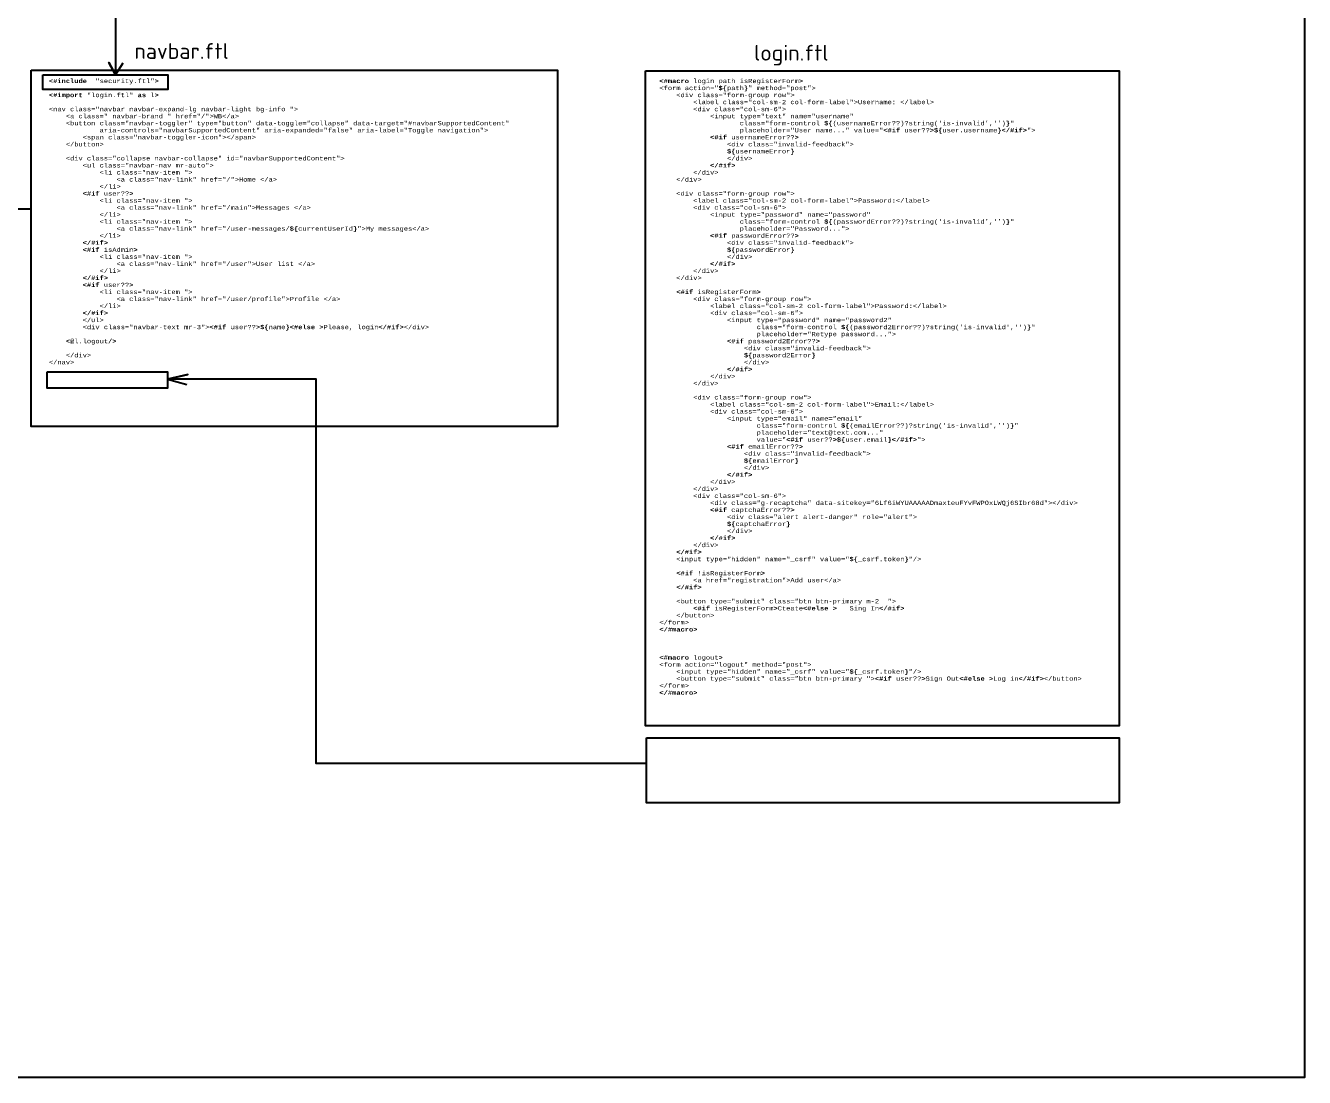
# Model space of a CAD drawing. Header units: millimetres. Extents: x 5823 to 8280, y 2612 to 3787.
# Drawn here: x 7711 to 8280, y 2815 to 3282 of the extents above; entities that cross this region are included whole.
import ezdxf

# ---------------------------------------------------------------- set-up
doc = ezdxf.new("R2010")
doc.units = ezdxf.units.MM
doc.styles.get("Standard").update_dxf_attribs({"font": 'arial.ttf'})

msp = doc.modelspace()

# ---------------------------------------------------------------- linework, layer by layer
at = {"color": 4, "lineweight": 30}
msp.add_lwpolyline([(7065.88, 3738.43), (8279.92, 3738.43), (8279.92, 2814.83), (7065.88, 2814.83)], close=True, dxfattribs=at)
at = {"color": 2, "lineweight": 30}
msp.add_lwpolyline([(8131.31, 3302.73), (8131.31, 3290.2), (7751.15, 3290.2), (7751.15, 3260.53), (7748.14, 3266.08), (7751.15, 3260.53), (7754.48, 3265.81)], dxfattribs=at)
at = {"color": 1, "lineweight": 30}
msp.add_lwpolyline([(7713.56, 3262.59), (7947.75, 3262.59), (7947.75, 3104.14), (7713.56, 3104.14)], close=True, dxfattribs=at)
at = {"color": 2, "lineweight": 30}
msp.add_lwpolyline([(7718.81, 3260.53), (7774.36, 3260.53), (7774.36, 3253.95), (7718.81, 3253.95)], close=True, dxfattribs=at)
at = {"color": 6, "lineweight": 30}
for points in [[(7986.9, 3262.37), (8197.45, 3262.37), (8197.45, 2971.18), (7986.9, 2971.18)], [(7720.64, 3128.44), (7774.18, 3128.44), (7774.18, 3121.26), (7720.64, 3121.26)], [(7987.28, 2965.8), (8197.45, 2965.8), (8197.45, 2936.93), (7987.28, 2936.93)]]:
    msp.add_lwpolyline(points, close=True, dxfattribs=at)
at = {"color": 1, "lineweight": 30}
msp.add_lwpolyline([(7713.56, 3200.78), (7513.69, 3200.78), (7522.25, 3203.63), (7513.69, 3200.78), (7522.42, 3197.88)], dxfattribs=at)
at = {"color": 6, "lineweight": 30}
msp.add_lwpolyline([(7987.28, 2954.31), (7840.39, 2954.31), (7840.39, 3125.3), (7840.39, 3125.3), (7840.39, 3125.3), (7774.18, 3125.3), (7783.29, 3127.39), (7774.18, 3125.3), (7782.75, 3122.81)], dxfattribs=at)

# ---------------------------------------------------------------- texts
at = {"attachment_point": 1}
for s, width, insert, char_height in [('{\\fISOCPEUR|b0|i0|c0|p34;navbar.ftl}', 101.5882, (7759.54, 3274.63), 7), ('{\\fISOCPEUR|b0|i0|c0|p34;login.ftl}', 101.5882, (8035.15, 3273.86), 7), ('{\\fCourier New|b1|i0|c204|p49;\\H0.75x;\\C23;\\c3307724;<#include  \\fCourier New|b0|i0|c204|p49;\\C75;\\c5867370;"security.ftl"\\fCourier New|b1|i0|c204|p49;\\C23;\\c3307724;>\\fCourier New|b1|i0|c0|p49;\\P\\fCourier New|b1|i0|c204|p49;^J<#import \\fCourier New|b0|i0|c204|p49;\\C75;\\c5867370;"login.ftl" \\fCourier New|b1|i0|c204|p49;\\C23;\\c3307724;as \\fCourier New|b0|i0|c204|p49;\\C9;\\c13023145;l\\fCourier New|b1|i0|c204|p49;\\C23;\\c3307724;>^J^J\\fCourier New|b0|i0|c204|p49;\\C43;\\c6995944;<nav \\C9;\\c12237498;class=\\C73;\\c6406821;"navbar navbar-expand-lg navbar-light bg-info "\\C43;\\c6995944;>^J    <a \\C9;\\c12237498;class=\\C73;\\c6406821;" navbar-brand " \\C9;\\c12237498;href=\\C73;\\c6406821;"/"\\C43;\\c6995944;>\\C9;\\c13023145;WB\\C43;\\c6995944;</a>^J    <button \\C9;\\c12237498;class=\\C73;\\c6406821;"navbar-toggler" \\C9;\\c12237498;type=\\C73;\\c6406821;"button" \\C9;\\c12237498;data-toggle=\\C73;\\c6406821;"collapse" \\C9;\\c12237498;data-target=\\C73;\\c6406821;"#navbarSupportedContent"^J            \\C9;\\c12237498;aria-controls=\\C73;\\c6406821;"navbarSupportedContent" \\C9;\\c12237498;aria-expanded=\\C73;\\c6406821;"false" \\C9;\\c12237498;aria-label=\\C73;\\c6406821;"Toggle navigation"\\C43;\\c6995944;>^J        <span \\C9;\\c12237498;class=\\C73;\\c6406821;"navbar-toggler-icon"\\C43;\\c6995944;></span>^J    </button>^J^J    <div \\C9;\\c12237498;class=\\C73;\\c6406821;"collapse navbar-collapse" \\C9;\\c12237498;id=\\C73;\\c6406821;"navbarSupportedContent"\\C43;\\c6995944;>^J        <ul \\C9;\\c12237498;class=\\C73;\\c6406821;"navbar-nav mr-auto"\\C43;\\c6995944;>^J            <li \\C9;\\c12237498;class=\\C73;\\c6406821;"nav-item "\\C43;\\c6995944;>^J                <a \\C9;\\c12237498;class=\\C73;\\c6406821;"nav-link" \\C9;\\c12237498;href=\\C73;\\c6406821;"/"\\C43;\\c6995944;>\\C9;\\c13023145;Home \\C43;\\c6995944;</a>^J            </li>^J        \\fCourier New|b1|i0|c204|p49;\\C23;\\c3307724;<#if \\fCourier New|b0|i0|c204|p49;\\C9;\\c13023145;user\\C153;\\c12293992;??\\fCourier New|b1|i0|c204|p49;\\C23;\\c3307724;>^J            \\fCourier New|b0|i0|c204|p49;\\C43;\\c6995944;<li \\C9;\\c12237498;class=\\C73;\\c6406821;"nav-item "\\C43;\\c6995944;>^J                <a \\C9;\\c12237498;class=\\C73;\\c6406821;"nav-link" \\C9;\\c12237498;href=\\C73;\\c6406821;"/main"\\C43;\\c6995944;>\\C9;\\c13023145;Messages \\C43;\\c6995944;</a>^J            </li>^J            <li \\C9;\\c12237498;class=\\C73;\\c6406821;"nav-item "\\C43;\\c6995944;>^J                <a \\C9;\\c12237498;class=\\C73;\\c6406821;"nav-link" \\C9;\\c12237498;href=\\C73;\\c6406821;"/user-messages/\\fCourier New|b1|i0|c204|p49;\\C23;\\c3307724;$\\{\\fCourier New|b0|i0|c204|p49;\\C9;\\c13023145;currentUserId\\fCourier New|b1|i0|c204|p49;\\C23;\\c3307724;\\}\\fCourier New|b0|i0|c204|p49;\\C73;\\c6406821;"\\C43;\\c6995944;>\\C9;\\c13023145;My messages\\C43;\\c6995944;</a>^J            </li>^J        \\fCourier New|b1|i0|c204|p49;\\C23;\\c3307724;</#if>^J        <#if \\fCourier New|b0|i0|c204|p49;\\C9;\\c13023145;isAdmin\\fCourier New|b1|i0|c204|p49;\\C23;\\c3307724;>^J            \\fCourier New|b0|i0|c204|p49;\\C43;\\c6995944;<li \\C9;\\c12237498;class=\\C73;\\c6406821;"nav-item "\\C43;\\c6995944;>^J                <a \\C9;\\c12237498;class=\\C73;\\c6406821;"nav-link" \\C9;\\c12237498;href=\\C73;\\c6406821;"/user"\\C43;\\c6995944;>\\C9;\\c13023145;User list \\C43;\\c6995944;</a>^J            </li>^J        \\fCourier New|b1|i0|c204|p49;\\C23;\\c3307724;</#if>^J        <#if \\fCourier New|b0|i0|c204|p49;\\C9;\\c13023145;user\\C153;\\c12293992;??\\fCourier New|b1|i0|c204|p49;\\C23;\\c3307724;>^J            \\fCourier New|b0|i0|c204|p49;\\C43;\\c6995944;<li \\C9;\\c12237498;class=\\C73;\\c6406821;"nav-item "\\C43;\\c6995944;>^J                <a \\C9;\\c12237498;class=\\C73;\\c6406821;"nav-link" \\C9;\\c12237498;href=\\C73;\\c6406821;"/user/profile"\\C43;\\c6995944;>\\C9;\\c13023145;Profile \\C43;\\c6995944;</a>^J            </li>^J        \\fCourier New|b1|i0|c204|p49;\\C23;\\c3307724;</#if>^J        \\fCourier New|b0|i0|c204|p49;\\C43;\\c6995944;</ul>^J        <div \\C9;\\c12237498;class=\\C73;\\c6406821;"navbar-text mr-3"\\C43;\\c6995944;>\\fCourier New|b1|i0|c204|p49;\\C23;\\c3307724;<#if \\fCourier New|b0|i0|c204|p49;\\C9;\\c13023145;user\\C153;\\c12293992;??\\fCourier New|b1|i0|c204|p49;\\C23;\\c3307724;>$\\{\\fCourier New|b0|i0|c204|p49;\\C9;\\c13023145;name\\fCourier New|b1|i0|c204|p49;\\C23;\\c3307724;\\}<#else >\\fCourier New|b0|i0|c204|p49;\\C9;\\c13023145;Please, login\\fCourier New|b1|i0|c204|p49;\\C23;\\c3307724;</#if>\\fCourier New|b0|i0|c204|p49;\\C43;\\c6995944;</div>\\fCourier New|b0|i0|c0|p49;\\P\\fCourier New|b0|i0|c204|p49;^J    \\fCourier New|b1|i0|c204|p49;\\C23;\\c3307724;<@\\fCourier New|b0|i0|c204|p49;\\C9;\\c13023145;l.logout\\fCourier New|b1|i0|c204|p49;\\C23;\\c3307724;/>\\fCourier New|b1|i0|c0|p49;\\P\\fCourier New|b1|i0|c204|p49;^J    \\fCourier New|b0|i0|c204|p49;\\C43;\\c6995944;</div>^J</nav>}', 268.3818, (7721.48, 3258.74), 2.5), ('{\\fCourier New|b1|i0|c204|p49;\\H0.75x;\\C23;\\c3307724;<#macro \\fCourier New|b0|i0|c204|p49;\\C9;\\c13023145;login path isRegisterForm\\fCourier New|b1|i0|c204|p49;\\C23;\\c3307724;>^J\\fCourier New|b0|i0|c204|p49;\\C43;\\c6995944;<form \\C9;\\c12237498;action=\\C73;\\c6406821;"\\fCourier New|b1|i0|c204|p49;\\C23;\\c3307724;$\\{\\fCourier New|b0|i0|c204|p49;\\C9;\\c13023145;path\\fCourier New|b1|i0|c204|p49;\\C23;\\c3307724;\\}\\fCourier New|b0|i0|c204|p49;\\C73;\\c6406821;" \\C9;\\c12237498;method=\\C73;\\c6406821;"post"\\C43;\\c6995944;>^J    <div \\C9;\\c12237498;class=\\C73;\\c6406821;"form-group row"\\C43;\\c6995944;>^J        <label \\C9;\\c12237498;class=\\C73;\\c6406821;"col-sm-2 col-form-label"\\C43;\\c6995944;>\\C9;\\c13023145;Username: \\C43;\\c6995944;</label>^J        <div \\C9;\\c12237498;class=\\C73;\\c6406821;"col-sm-6"\\C43;\\c6995944;>^J            <input \\C9;\\c12237498;type=\\C73;\\c6406821;"text" \\C9;\\c12237498;name=\\C73;\\c6406821;"username"^J                   \\C9;\\c12237498;class=\\C73;\\c6406821;"form-control \\fCourier New|b1|i0|c204|p49;\\C23;\\c3307724;$\\{\\fCourier New|b0|i0|c204|p49;\\C9;\\c13023145;(usernameError\\C153;\\c12293992;??\\C9;\\c13023145;)\\C153;\\c12293992;?\\C9;\\c13023145;string(\\C75;\\c5867370;\'is-invalid\'\\C23;\\c3307724;,\\C75;\\c5867370;\'\'\\C9;\\c13023145;)\\fCourier New|b1|i0|c204|p49;\\C23;\\c3307724;\\}\\fCourier New|b0|i0|c204|p49;\\C73;\\c6406821;"^J                   \\C9;\\c12237498;placeholder=\\C73;\\c6406821;"User name..." \\C9;\\c12237498;value=\\C73;\\c6406821;"\\fCourier New|b1|i0|c204|p49;\\C23;\\c3307724;<#if \\fCourier New|b0|i0|c204|p49;\\C9;\\c13023145;user\\C153;\\c12293992;??\\fCourier New|b1|i0|c204|p49;\\C23;\\c3307724;>$\\{\\fCourier New|b0|i0|c204|p49;\\C9;\\c13023145;user.username\\fCourier New|b1|i0|c204|p49;\\C23;\\c3307724;\\}</#if>\\fCourier New|b0|i0|c204|p49;\\C73;\\c6406821;"\\C43;\\c6995944;>^J            \\fCourier New|b1|i0|c204|p49;\\C23;\\c3307724;<#if \\fCourier New|b0|i0|c204|p49;\\C9;\\c13023145;usernameError\\C153;\\c12293992;??\\fCourier New|b1|i0|c204|p49;\\C23;\\c3307724;>^J                \\fCourier New|b0|i0|c204|p49;\\C43;\\c6995944;<div \\C9;\\c12237498;class=\\C73;\\c6406821;"invalid-feedback"\\C43;\\c6995944;>^J                \\fCourier New|b1|i0|c204|p49;\\C23;\\c3307724;$\\{\\fCourier New|b0|i0|c204|p49;\\C9;\\c13023145;usernameError\\fCourier New|b1|i0|c204|p49;\\C23;\\c3307724;\\}^J                \\fCourier New|b0|i0|c204|p49;\\C43;\\c6995944;</div>^J            \\fCourier New|b1|i0|c204|p49;\\C23;\\c3307724;</#if>^J        \\fCourier New|b0|i0|c204|p49;\\C43;\\c6995944;</div>^J    </div>^J^J    <div \\C9;\\c12237498;class=\\C73;\\c6406821;"form-group row"\\C43;\\c6995944;>^J        <label \\C9;\\c12237498;class=\\C73;\\c6406821;"col-sm-2 col-form-label"\\C43;\\c6995944;>\\C9;\\c13023145;Password:\\C43;\\c6995944;</label>^J        <div \\C9;\\c12237498;class=\\C73;\\c6406821;"col-sm-6"\\C43;\\c6995944;>^J            <input \\C9;\\c12237498;type=\\C73;\\c6406821;"password" \\C9;\\c12237498;name=\\C73;\\c6406821;"password"^J                   \\C9;\\c12237498;class=\\C73;\\c6406821;"form-control \\fCourier New|b1|i0|c204|p49;\\C23;\\c3307724;$\\{\\fCourier New|b0|i0|c204|p49;\\C9;\\c13023145;(passwordError\\C153;\\c12293992;??\\C9;\\c13023145;)\\C153;\\c12293992;?\\C9;\\c13023145;string(\\C75;\\c5867370;\'is-invalid\'\\C23;\\c3307724;,\\C75;\\c5867370;\'\'\\C9;\\c13023145;)\\fCourier New|b1|i0|c204|p49;\\C23;\\c3307724;\\}\\fCourier New|b0|i0|c204|p49;\\C73;\\c6406821;"^J                   \\C9;\\c12237498;placeholder=\\C73;\\c6406821;"Password..."\\C43;\\c6995944;>^J            \\fCourier New|b1|i0|c204|p49;\\C23;\\c3307724;<#if \\fCourier New|b0|i0|c204|p49;\\C9;\\c13023145;passwordError\\C153;\\c12293992;??\\fCourier New|b1|i0|c204|p49;\\C23;\\c3307724;>^J                \\fCourier New|b0|i0|c204|p49;\\C43;\\c6995944;<div \\C9;\\c12237498;class=\\C73;\\c6406821;"invalid-feedback"\\C43;\\c6995944;>^J                \\fCourier New|b1|i0|c204|p49;\\C23;\\c3307724;$\\{\\fCourier New|b0|i0|c204|p49;\\C9;\\c13023145;passwordError\\fCourier New|b1|i0|c204|p49;\\C23;\\c3307724;\\}^J                \\fCourier New|b0|i0|c204|p49;\\C43;\\c6995944;</div>^J            \\fCourier New|b1|i0|c204|p49;\\C23;\\c3307724;</#if>^J        \\fCourier New|b0|i0|c204|p49;\\C43;\\c6995944;</div>^J    </div>^J^J    \\fCourier New|b1|i0|c204|p49;\\C23;\\c3307724;<#if \\fCourier New|b0|i0|c204|p49;\\C9;\\c13023145;isRegisterForm\\fCourier New|b1|i0|c204|p49;\\C23;\\c3307724;>^J        \\fCourier New|b0|i0|c204|p49;\\C43;\\c6995944;<div \\C9;\\c12237498;class=\\C73;\\c6406821;"form-group row"\\C43;\\c6995944;>^J            <label \\C9;\\c12237498;class=\\C73;\\c6406821;"col-sm-2 col-form-label"\\C43;\\c6995944;>\\C9;\\c13023145;Password:\\C43;\\c6995944;</label>^J            <div \\C9;\\c12237498;class=\\C73;\\c6406821;"col-sm-6"\\C43;\\c6995944;>^J                <input \\C9;\\c12237498;type=\\C73;\\c6406821;"password" \\C9;\\c12237498;name=\\C73;\\c6406821;"password2"^J                       \\C9;\\c12237498;class=\\C73;\\c6406821;"form-control \\fCourier New|b1|i0|c204|p49;\\C23;\\c3307724;$\\{\\fCourier New|b0|i0|c204|p49;\\C9;\\c13023145;(password2Error\\C153;\\c12293992;??\\C9;\\c13023145;)\\C153;\\c12293992;?\\C9;\\c13023145;string(\\C75;\\c5867370;\'is-invalid\'\\C23;\\c3307724;,\\C75;\\c5867370;\'\'\\C9;\\c13023145;)\\fCourier New|b1|i0|c204|p49;\\C23;\\c3307724;\\}\\fCourier New|b0|i0|c204|p49;\\C73;\\c6406821;"^J                       \\C9;\\c12237498;placeholder=\\C73;\\c6406821;"Retype password..."\\C43;\\c6995944;>^J                \\fCourier New|b1|i0|c204|p49;\\C23;\\c3307724;<#if \\fCourier New|b0|i0|c204|p49;\\C9;\\c13023145;password2Error\\C153;\\c12293992;??\\fCourier New|b1|i0|c204|p49;\\C23;\\c3307724;>^J                    \\fCourier New|b0|i0|c204|p49;\\C43;\\c6995944;<div \\C9;\\c12237498;class=\\C73;\\c6406821;"invalid-feedback"\\C43;\\c6995944;>^J                    \\fCourier New|b1|i0|c204|p49;\\C23;\\c3307724;$\\{\\fCourier New|b0|i0|c204|p49;\\C9;\\c13023145;password2Error\\fCourier New|b1|i0|c204|p49;\\C23;\\c3307724;\\}^J                    \\fCourier New|b0|i0|c204|p49;\\C43;\\c6995944;</div>^J                \\fCourier New|b1|i0|c204|p49;\\C23;\\c3307724;</#if>^J            \\fCourier New|b0|i0|c204|p49;\\C43;\\c6995944;</div>^J        </div>^J^J        <div \\C9;\\c12237498;class=\\C73;\\c6406821;"form-group row"\\C43;\\c6995944;>^J            <label \\C9;\\c12237498;class=\\C73;\\c6406821;"col-sm-2 col-form-label"\\C43;\\c6995944;>\\C9;\\c13023145;Email:\\C43;\\c6995944;</label>^J            <div \\C9;\\c12237498;class=\\C73;\\c6406821;"col-sm-6"\\C43;\\c6995944;>^J                <input \\C9;\\c12237498;type=\\C73;\\c6406821;"email" \\C9;\\c12237498;name=\\C73;\\c6406821;"email"^J                       \\C9;\\c12237498;class=\\C73;\\c6406821;"form-control \\fCourier New|b1|i0|c204|p49;\\C23;\\c3307724;$\\{\\fCourier New|b0|i0|c204|p49;\\C9;\\c13023145;(emailError\\C153;\\c12293992;??\\C9;\\c13023145;)\\C153;\\c12293992;?\\C9;\\c13023145;string(\\C75;\\c5867370;\'is-invalid\'\\C23;\\c3307724;,\\C75;\\c5867370;\'\'\\C9;\\c13023145;)\\fCourier New|b1|i0|c204|p49;\\C23;\\c3307724;\\}\\fCourier New|b0|i0|c204|p49;\\C73;\\c6406821;"^J                       \\C9;\\c12237498;placeholder=\\C73;\\c6406821;"text@text.com..."^J                       \\C9;\\c12237498;value=\\C73;\\c6406821;"\\fCourier New|b1|i0|c204|p49;\\C23;\\c3307724;<#if \\fCourier New|b0|i0|c204|p49;\\C9;\\c13023145;user\\C153;\\c12293992;??\\fCourier New|b1|i0|c204|p49;\\C23;\\c3307724;>$\\{\\fCourier New|b0|i0|c204|p49;\\C9;\\c13023145;user.email\\fCourier New|b1|i0|c204|p49;\\C23;\\c3307724;\\}</#if>\\fCourier New|b0|i0|c204|p49;\\C73;\\c6406821;"\\C43;\\c6995944;>^J                \\fCourier New|b1|i0|c204|p49;\\C23;\\c3307724;<#if \\fCourier New|b0|i0|c204|p49;\\C9;\\c13023145;emailError\\C153;\\c12293992;??\\fCourier New|b1|i0|c204|p49;\\C23;\\c3307724;>^J                    \\fCourier New|b0|i0|c204|p49;\\C43;\\c6995944;<div \\C9;\\c12237498;class=\\C73;\\c6406821;"invalid-feedback"\\C43;\\c6995944;>^J                    \\fCourier New|b1|i0|c204|p49;\\C23;\\c3307724;$\\{\\fCourier New|b0|i0|c204|p49;\\C9;\\c13023145;emailError\\fCourier New|b1|i0|c204|p49;\\C23;\\c3307724;\\}^J                    \\fCourier New|b0|i0|c204|p49;\\C43;\\c6995944;</div>^J                \\fCourier New|b1|i0|c204|p49;\\C23;\\c3307724;</#if>^J            \\fCourier New|b0|i0|c204|p49;\\C43;\\c6995944;</div>^J        </div>^J        <div \\C9;\\c12237498;class=\\C73;\\c6406821;"col-sm-6"\\C43;\\c6995944;>^J            <div \\C9;\\c12237498;class=\\C73;\\c6406821;"g-recaptcha" \\C9;\\c12237498;data-sitekey=\\C73;\\c6406821;"6Lf6iWYUAAAAADmaxteuFYvFWPOxLWQj6SIbr68d"\\C43;\\c6995944;></div>^J            \\fCourier New|b1|i0|c204|p49;\\C23;\\c3307724;<#if \\fCourier New|b0|i0|c204|p49;\\C9;\\c13023145;captchaError\\C153;\\c12293992;??\\fCourier New|b1|i0|c204|p49;\\C23;\\c3307724;>^J                \\fCourier New|b0|i0|c204|p49;\\C43;\\c6995944;<div \\C9;\\c12237498;class=\\C73;\\c6406821;"alert alert-danger" \\C9;\\c12237498;role=\\C73;\\c6406821;"alert"\\C43;\\c6995944;>^J                \\fCourier New|b1|i0|c204|p49;\\C23;\\c3307724;$\\{\\fCourier New|b0|i0|c204|p49;\\C9;\\c13023145;captchaError\\fCourier New|b1|i0|c204|p49;\\C23;\\c3307724;\\}^J                \\fCourier New|b0|i0|c204|p49;\\C43;\\c6995944;</div>^J            \\fCourier New|b1|i0|c204|p49;\\C23;\\c3307724;</#if>^J        \\fCourier New|b0|i0|c204|p49;\\C43;\\c6995944;</div>^J    \\fCourier New|b1|i0|c204|p49;\\C23;\\c3307724;</#if>^J    \\fCourier New|b0|i0|c204|p49;\\C43;\\c6995944;<input \\C9;\\c12237498;type=\\C73;\\c6406821;"hidden" \\C9;\\c12237498;name=\\C73;\\c6406821;"_csrf" \\C9;\\c12237498;value=\\C73;\\c6406821;"\\fCourier New|b1|i0|c204|p49;\\C23;\\c3307724;$\\{\\fCourier New|b0|i0|c204|p49;\\C9;\\c13023145;_csrf.token\\fCourier New|b1|i0|c204|p49;\\C23;\\c3307724;\\}\\fCourier New|b0|i0|c204|p49;\\C73;\\c6406821;"\\C43;\\c6995944;/>^J^J    \\fCourier New|b1|i0|c204|p49;\\C23;\\c3307724;<#if \\fCourier New|b0|i0|c204|p49;\\C153;\\c12293992;!\\C9;\\c13023145;isRegisterForm\\fCourier New|b1|i0|c204|p49;\\C23;\\c3307724;>^J        \\fCourier New|b0|i0|c204|p49;\\C43;\\c6995944;<a \\C9;\\c12237498;href=\\C73;\\c6406821;"registration"\\C43;\\c6995944;>\\C9;\\c13023145;Add user\\C43;\\c6995944;</a>^J    \\fCourier New|b1|i0|c204|p49;\\C23;\\c3307724;</#if>^J^J    \\fCourier New|b0|i0|c204|p49;\\C43;\\c6995944;<button \\C9;\\c12237498;type=\\C73;\\c6406821;"submit" \\C9;\\c12237498;class=\\C73;\\c6406821;"btn btn-primary m-2  "\\C43;\\c6995944;>^J        \\fCourier New|b1|i0|c204|p49;\\C23;\\c3307724;<#if \\fCourier New|b0|i0|c204|p49;\\C9;\\c13023145;isRegisterForm\\fCourier New|b1|i0|c204|p49;\\C23;\\c3307724;>\\fCourier New|b0|i0|c204|p49;\\C9;\\c13023145;Cteate\\fCourier New|b1|i0|c204|p49;\\C23;\\c3307724;<#else >   \\fCourier New|b0|i0|c204|p49;\\C9;\\c13023145;Sing In\\fCourier New|b1|i0|c204|p49;\\C23;\\c3307724;</#if>^J    \\fCourier New|b0|i0|c204|p49;\\C43;\\c6995944;</button>^J</form>^J\\fCourier New|b1|i0|c204|p49;\\C23;\\c3307724;</#macro>\\fCourier New|b1|i0|c0|p49;\\P\\P\\fCourier New|b1|i0|c204|p49;^J^J<#macro \\fCourier New|b0|i0|c204|p49;\\C9;\\c13023145;logout\\fCourier New|b1|i0|c204|p49;\\C23;\\c3307724;>^J\\fCourier New|b0|i0|c204|p49;\\C43;\\c6995944;<form \\C9;\\c12237498;action=\\C73;\\c6406821;"logout" \\C9;\\c12237498;method=\\C73;\\c6406821;"post"\\C43;\\c6995944;>^J    <input \\C9;\\c12237498;type=\\C73;\\c6406821;"hidden" \\C9;\\c12237498;name=\\C73;\\c6406821;"_csrf" \\C9;\\c12237498;value=\\C73;\\c6406821;"\\fCourier New|b1|i0|c204|p49;\\C23;\\c3307724;$\\{\\fCourier New|b0|i0|c204|p49;\\C9;\\c13023145;_csrf.token\\fCourier New|b1|i0|c204|p49;\\C23;\\c3307724;\\}\\fCourier New|b0|i0|c204|p49;\\C73;\\c6406821;"\\C43;\\c6995944;/>^J    <button \\C9;\\c12237498;type=\\C73;\\c6406821;"submit" \\C9;\\c12237498;class=\\C73;\\c6406821;"btn btn-primary "\\C43;\\c6995944;>\\fCourier New|b1|i0|c204|p49;\\C23;\\c3307724;<#if \\fCourier New|b0|i0|c204|p49;\\C9;\\c13023145;user\\C153;\\c12293992;??\\fCourier New|b1|i0|c204|p49;\\C23;\\c3307724;>\\fCourier New|b0|i0|c204|p49;\\C9;\\c13023145;Sign Out\\fCourier New|b1|i0|c204|p49;\\C23;\\c3307724;<#else >\\fCourier New|b0|i0|c204|p49;\\C9;\\c13023145;Log in\\fCourier New|b1|i0|c204|p49;\\C23;\\c3307724;</#if>\\fCourier New|b0|i0|c204|p49;\\C43;\\c6995944;</button>^J</form>^J\\fCourier New|b1|i0|c204|p49;\\C23;\\c3307724;</#macro>}', 231.4685, (7993.03, 3258.74), 2.5)]:
    msp.add_mtext_dynamic_manual_height_columns(s, width=width, gutter_width=12.5, heights=[0], dxfattribs=dict(at, insert=insert, char_height=char_height))

doc.saveas('drawing.dxf')
